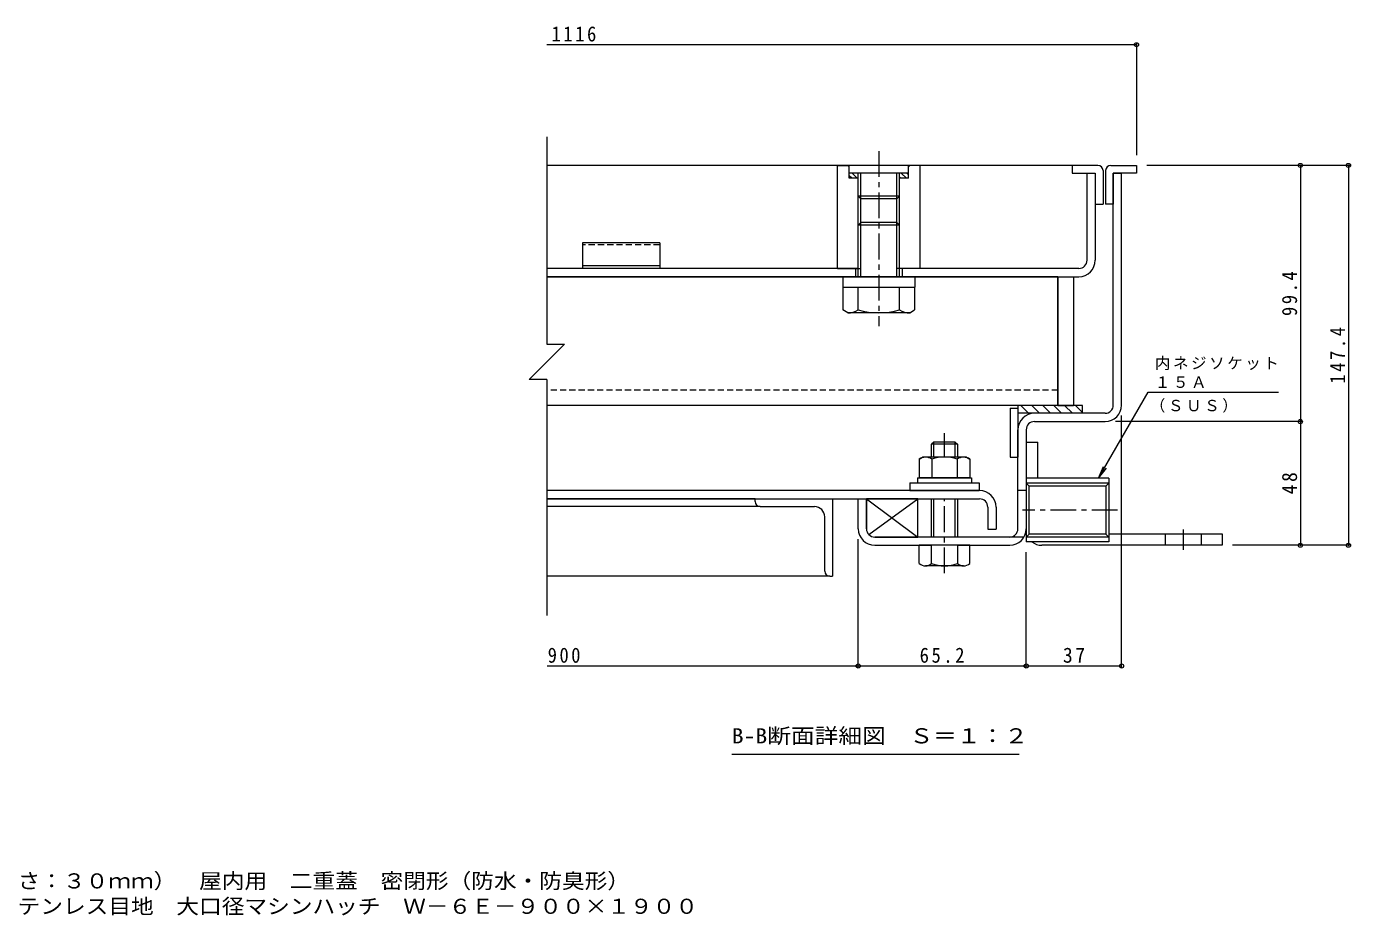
# Model space of a CAD drawing. Units: millimetres on the paper, enlarged 10 times, with parts at other scales. Extents: x -2686 to 2789, y -1962 to 1756.
# Drawn here: x -175 to 2394, y -1962 to -237 of the extents above; entities that cross this region are included whole.
import ezdxf
from ezdxf.enums import TextEntityAlignment as Align

# ---------------------------------------------------------------- set-up
doc = ezdxf.new("R2010")
doc.units = ezdxf.units.MM
doc.header["$LTSCALE"] = 10
doc.header["$PDMODE"] = 32
doc.header["$PDSIZE"] = 8
doc.linetypes.add('CHAIN1', pattern=[8, 5, -1, 1, -1])
doc.linetypes.add('DASHED1', pattern=[1.8, 1.2, -0.6])
for name, color, linetype, lineweight in [('D-1', 2, 'Continuous', 9), ('D-2', 3, 'Continuous', 9), ('D-3', 4, 'Continuous', 9), ('D-5', 7, 'Continuous', 9), ('D-6', 6, 'Continuous', 9), ('D-7', 5, 'Continuous', 5), ('D-8', 5, 'Continuous', 5), ('D-9', 134, 'Continuous', 5), ('D-A', 3, 'Continuous', 9), ('D-B', 6, 'Continuous', 9), ('D-C', 2, 'Continuous', 9), ('D-D', 2, 'Continuous', 9), ('D-E', 3, 'Continuous', 9), ('D-F', 7, 'Continuous', 9), ('F-5_F-5ﾚｲﾔ', 7, 'Continuous', 9)]:
    doc.layers.add(name, color=color, linetype=linetype, lineweight=lineweight)
doc.styles.add('ＭＳ ゴシック', font='')
doc.styles.get('ＭＳ ゴシック').set_extended_font_data('MS Gothic')

msp = doc.modelspace()

# ---------------------------------------------------------------- linework, layer by layer
at = {"layer": 'D-1'}
for p, q in [((1933.83, -971.81), (1933.83, -521.81)), ((1933.83, -521.81), (1949.83, -521.81)), ((1949.83, -971.81), (1949.83, -521.81)), ((1917.83, -987.81), (1780.83, -987.81)), ((1748.83, -1211.82), (1748.83, -1019.81)), ((1764.83, -1019.81), (1764.83, -1211.82)), ((1780.83, -1003.81), (1917.83, -1003.81)), ((1924.83, -1113.93), (1764.83, -1113.93)), ((1764.83, -1113.93), (1764.83, -1236.93)), ((1919.02, -1128.86), (1770.64, -1128.86)), ((1770.64, -1222.01), (1770.64, -1128.86)), ((1924.83, -1123.05), (1919.02, -1128.86)), ((1919.02, -1128.86), (1919.02, -1222.01)), ((1924.83, -1113.93), (1924.83, -1236.93)), ((1454.83, -1211.82), (1454.83, -1153.82)), ((1764.83, -1137.82), (1748.83, -1137.82)), ((1760.54, -1227.82), (1470.83, -1227.82)), ((1764.83, -1227.82), (1770.64, -1222.01)), ((1924.83, -1227.82), (1764.83, -1227.82)), ((1919.02, -1222.01), (1770.64, -1222.01)), ((1924.83, -1227.82), (1919.02, -1222.01)), ((1470.83, -1243.82), (1581.33, -1243.82)), ((1631.33, -1243.82), (1732.83, -1243.82)), ((1924.83, -1236.93), (1764.83, -1236.93))]:
    msp.add_line(p, q, dxfattribs=at)
for points in [[(1924.83, -1123.05), (1764.83, -1123.05), (1770.64, -1128.86)], [(1438.83, -1211.82), (1438.83, -1153.82), (1454.83, -1153.82)]]:
    msp.add_lwpolyline(points, dxfattribs=at)
for centre, radius, start, end in [((1917.83, -971.81), 16, 270, 0), ((1917.83, -971.81), 32, 270, 0), ((1780.83, -1019.81), 32, 90, 180), ((1780.83, -1019.81), 16, 90, 180), ((1470.83, -1211.82), 32, 180, 270), ((1470.83, -1211.82), 16, 180, 270), ((1732.83, -1211.82), 32, 270, 0), ((1732.83, -1211.82), 16, 270, 0)]:
    msp.add_arc(centre, radius, start, end, dxfattribs=at)
at = {"layer": 'D-2'}
for p, q in [((1898.83, -521.81), (1898.83, -690.81)), ((1438.83, -706.81), (834.57, -706.81)), ((1433.83, -706.81), (1433.83, -722.81)), ((1866.83, -706.81), (1518.83, -706.81)), ((1523.83, -706.81), (1523.83, -722.81)), ((834.57, -722.81), (1866.83, -722.81))]:
    msp.add_line(p, q, dxfattribs=at)
msp.add_lwpolyline([(1882.83, -690.81), (1882.83, -521.81), (1898.83, -521.81)], dxfattribs=at)
for radius in [32, 16]:
    msp.add_arc((1866.83, -690.81), radius, 270, 0, dxfattribs=at)
at = {"layer": 'D-3'}
for p, q in [((1853.83, -506.81), (834.57, -506.81)), ((1928.83, -506.81), (1978.83, -506.81)), ((1978.83, -506.81), (1978.83, -521.81)), ((1853.83, -521.81), (1898.83, -521.81)), ((1898.83, -521.81), (1898.83, -581.81)), ((1913.83, -516.81), (1913.83, -581.81)), ((1918.83, -516.81), (1918.83, -581.81)), ((1978.83, -521.81), (1933.83, -521.81)), ((1933.83, -521.81), (1933.83, -581.81)), ((1898.83, -581.81), (1913.83, -581.81)), ((1933.83, -581.81), (1918.83, -581.81)), ((903.83, -656.81), (903.83, -706.81)), ((1053.83, -656.81), (903.83, -656.81)), ((1053.83, -701.81), (903.83, -701.81))]:
    msp.add_line(p, q, dxfattribs=at)
at = {"layer": 'D-3', "linetype": 'DASHED1'}
msp.add_line((1053.83, -661.14), (903.83, -661.14), dxfattribs=at)
at = {"layer": 'D-3'}
for points in [[(1903.83, -506.81), (1853.83, -506.81), (1853.83, -521.81)], [(1053.83, -656.81), (1053.83, -706.81), (903.83, -706.81)]]:
    msp.add_lwpolyline(points, dxfattribs=at)
for centre, start, end in [((1903.83, -516.81), 0, 90), ((1928.83, -516.81), 90, 180)]:
    msp.add_arc(centre, 10, start, end, dxfattribs=at)
at = {"layer": 'D-5'}
for p, q in [((1905.23, -1113.93), (2001.73, -946.78)), ((2001.73, -946.78), (2254.47, -946.78)), ((1905.23, -1113.93), (1914.79, -1090.84)), ((1905.23, -1113.93), (1920.44, -1094.1)), ((1751, -1649.51), (1193.5, -1649.51))]:
    msp.add_line(p, q, dxfattribs=at)
at = {"layer": 'D-6'}
for p, q in [((1748.83, -972.81), (1748.83, -1072.81)), ((1769.52, -987.81), (1754.52, -972.81)), ((1790.74, -987.81), (1775.74, -972.81)), ((1811.95, -987.81), (1796.95, -972.81)), ((1833.16, -987.81), (1818.16, -972.81)), ((1854.38, -987.81), (1839.38, -972.81)), ((1873.83, -986.05), (1860.59, -972.81)), ((1733.83, -977.81), (1748.83, -977.81)), ((1733.83, -977.81), (1733.83, -1072.81)), ((1873.83, -987.81), (1748.83, -987.81)), ((1733.83, -1072.81), (1748.83, -1072.81)), ((1454.83, -1153.82), (1454.83, -1211.82)), ((1459.35, -1222.96), (1554.83, -1153.82)), ((1470.83, -1227.82), (1554.83, -1227.82))]:
    msp.add_line(p, q, dxfattribs=at)
msp.add_lwpolyline([(1873.83, -987.81), (1873.83, -972.81), (1748.83, -972.81)], dxfattribs=at)
msp.add_lwpolyline([(1554.83, -1227.82), (1554.83, -1153.82), (1454.83, -1153.82)], close=True, dxfattribs=at)
at = {"layer": 'D-7', "linetype": 'CHAIN1'}
for p, q in [((1606.33, -1071.32), (1606.33, -1026.15)), ((1606.33, -1298.21), (1606.33, -1153.82))]:
    msp.add_line(p, q, dxfattribs=at)
at = {"layer": 'D-7'}
for p, q in [((1585.39, -1043.82), (1581.33, -1047.88)), ((1631.33, -1047.88), (1581.33, -1047.88)), ((1581.33, -1071.32), (1581.33, -1047.88)), ((1627.27, -1043.82), (1585.39, -1043.82)), ((1585.39, -1071.32), (1585.39, -1043.82)), ((1627.27, -1043.82), (1631.33, -1047.88)), ((1627.27, -1071.32), (1627.27, -1043.82)), ((1631.33, -1047.88), (1631.33, -1071.32)), ((1631.33, -1047.88), (1631.33, -1071.32)), ((1581.33, -1227.82), (1581.33, -1153.82)), ((1585.39, -1227.82), (1585.39, -1153.82)), ((1627.27, -1227.82), (1627.27, -1153.82)), ((1631.33, -1153.82), (1631.33, -1227.82)), ((1557.33, -1279.34), (1557.33, -1243.82)), ((1655.33, -1243.82), (1557.33, -1243.82)), ((1581.33, -1279.34), (1581.33, -1243.82)), ((1631.33, -1243.82), (1631.33, -1279.34)), ((1655.33, -1279.34), (1655.33, -1243.82)), ((1643.33, -1283.82), (1569.33, -1283.82))]:
    msp.add_line(p, q, dxfattribs=at)
at = {"layer": 'D-7', "color": 2, "lineweight": 9}
for p, q in [((1557.26, -1076.61), (1563.83, -1072.82)), ((1557.26, -1076.61), (1557.26, -1112.82)), ((1648.83, -1072.82), (1563.83, -1072.82)), ((1581.8, -1076.61), (1581.8, -1112.82)), ((1630.87, -1076.61), (1630.87, -1112.82))]:
    msp.add_line(p, q, dxfattribs=at)
at = {"layer": 'D-7', "color": 134}
for p, q in [((1538.83, -1122.82), (1538.83, -1137.82)), ((1538.83, -1122.82), (1673.83, -1122.82)), ((1673.83, -1122.82), (1673.83, -1137.82)), ((1538.83, -1137.82), (1673.83, -1137.82))]:
    msp.add_line(p, q, dxfattribs=at)
at = {"layer": 'D-7', "color": 6, "lineweight": 9}
for p, q in [((1553.83, -1112.82), (1553.83, -1122.82)), ((1553.83, -1122.82), (1658.83, -1122.82))]:
    msp.add_line(p, q, dxfattribs=at)
at = {"layer": 'D-7', "color": 2, "lineweight": 9}
msp.add_lwpolyline([(1648.83, -1072.82), (1655.41, -1076.61), (1655.41, -1112.82), (1557.26, -1112.82)], dxfattribs=at)
at = {"layer": 'D-7', "color": 6, "lineweight": 9}
msp.add_lwpolyline([(1553.83, -1112.82), (1658.83, -1112.82), (1658.83, -1122.82)], dxfattribs=at)
at = {"layer": 'D-7', "color": 2, "lineweight": 9}
for centre, radius, start, end in [((1571.74, -1101.7), 28.97, 94.38438, 120), ((1568.76, -1097.02), 24.21, 57.42749, 88.18784), ((1606.33, -1154.02), 81.2, 72.41188, 107.5881), ((1643.91, -1097.02), 24.21, 91.81215, 122.57249), ((1640.93, -1101.7), 28.97, 59.99998, 85.6156)]:
    msp.add_arc(centre, radius, start, end, dxfattribs=at)
at = {"layer": 'D-7'}
for centre, radius, start, end in [((1569.33, -1265.49), 18.33, 229.1022, 310.89809), ((1606.33, -1211.74), 72.08, 249.70546, 290.29454), ((1643.33, -1265.49), 18.33, 229.10191, 310.8978)]:
    msp.add_arc(centre, radius, start, end, dxfattribs=at)
at = {"layer": 'D-8'}
for p, q in [((1826.33, -722.81), (1856.33, -722.81)), ((1826.33, -722.81), (1826.33, -972.81)), ((1856.33, -722.81), (1856.33, -972.81)), ((1826.33, -972.81), (1856.33, -972.81))]:
    msp.add_line(p, q, dxfattribs=at)
at = {"layer": 'D-9'}
for p, q in [((1409.33, -742.81), (1409.33, -787.19)), ((1438.83, -787.33), (1438.83, -742.81)), ((1518.83, -787.33), (1518.83, -742.81)), ((1548.33, -742.81), (1548.33, -787.33)), ((1418.88, -792.69), (1409.33, -787.19)), ((1538.83, -792.81), (1419.08, -792.81)), ((1538.83, -792.81), (1548.33, -787.33))]:
    msp.add_line(p, q, dxfattribs=at)
at = {"layer": 'D-9', "linetype": 'DASHED1'}
msp.add_line((1826.33, -942.81), (834.57, -942.81), dxfattribs=at)
at = {"layer": 'D-9'}
for centre, radius, start, end in [((1420.12, -758.31), 34.53, 267.86055, 302.81094), ((1478.83, -644.22), 148.6, 254.38446, 285.61554), ((1537.54, -758.31), 34.53, 237.18906, 272.13945)]:
    msp.add_arc(centre, radius, start, end, dxfattribs=at)
at = {"layer": 'D-A'}
for p, q in [((1674.33, -1137.82), (835.28, -1137.82)), ((835.28, -1153.82), (1674.33, -1153.82)), ((1690.33, -1169.82), (1690.33, -1212.82)), ((1706.33, -1169.82), (1706.33, -1212.82)), ((1690.33, -1212.82), (1706.33, -1212.82))]:
    msp.add_line(p, q, dxfattribs=at)
for radius in [32, 16]:
    msp.add_arc((1674.33, -1169.82), radius, 0, 90, dxfattribs=at)
at = {"layer": 'D-B'}
for p, q in [((1238.83, -1153.82), (835.28, -1153.82)), ((1238.83, -1153.82), (1388.83, -1153.82)), ((1238.83, -1158.82), (1238.83, -1153.82)), ((1388.83, -1153.82), (1388.83, -1303.82)), ((1248.83, -1168.82), (835.28, -1168.82)), ((1248.83, -1168.82), (1353.83, -1168.82)), ((1373.83, -1293.82), (1373.83, -1188.82)), ((1383.83, -1303.82), (835.28, -1303.82)), ((1383.83, -1303.82), (1388.83, -1303.82))]:
    msp.add_line(p, q, dxfattribs=at)
for centre, radius, start, end in [((1248.83, -1158.82), 10, 180, 270), ((1353.83, -1188.82), 20, 0, 90), ((1383.83, -1293.82), 10, 180, 270)]:
    msp.add_arc(centre, radius, start, end, dxfattribs=at)
at = {"layer": 'D-C', "linetype": 'CHAIN1'}
msp.add_line((1478.83, -479.14), (1478.83, -818.44), dxfattribs=at)
at = {"layer": 'D-C'}
for p, q in [((1398.83, -506.81), (1418.83, -506.81)), ((1398.83, -706.81), (1398.83, -506.81)), ((1421.33, -509.31), (1418.83, -506.81)), ((1421.33, -531.81), (1421.33, -506.81)), ((1536.33, -506.81), (1421.33, -506.81)), ((1538.83, -506.81), (1536.33, -509.31)), ((1536.33, -531.81), (1536.33, -506.81)), ((1558.83, -506.81), (1538.83, -506.81)), ((1558.83, -706.81), (1558.83, -506.81)), ((1536.33, -521.81), (1421.33, -521.81)), ((1426.23, -531.81), (1421.33, -526.92)), ((1438.83, -531.81), (1421.33, -531.81)), ((1436.84, -531.81), (1426.84, -521.81)), ((1438.83, -523.2), (1437.45, -521.81)), ((1438.83, -722.81), (1438.83, -521.81)), ((1443.83, -722.81), (1443.83, -521.81)), ((1513.83, -722.81), (1513.83, -521.81)), ((1518.83, -548.04), (1518.83, -521.81)), ((1521.69, -531.81), (1518.83, -528.96)), ((1536.33, -531.81), (1518.83, -531.81)), ((1532.3, -531.81), (1522.3, -521.81)), ((1536.33, -525.24), (1532.9, -521.81)), ((1518.83, -722.81), (1518.83, -548.04)), ((1518.83, -566.81), (1438.83, -566.81)), ((1518.83, -566.54), (1513.83, -571.81)), ((1443.83, -617.81), (1438.83, -622.81)), ((1518.83, -622.81), (1438.83, -622.81)), ((1513.83, -617.81), (1443.83, -617.81)), ((1518.83, -622.81), (1513.83, -617.81)), ((1398.83, -706.81), (1443.83, -706.81)), ((1558.83, -706.81), (1513.83, -706.81))]:
    msp.add_line(p, q, dxfattribs=at)
at = {"layer": 'D-C', "color": 134, "lineweight": 5}
for p, q in [((1408.83, -722.81), (1548.83, -722.81)), ((1548.83, -722.81), (1548.83, -742.81))]:
    msp.add_line(p, q, dxfattribs=at)
at = {"layer": 'D-C'}
msp.add_lwpolyline([(1513.83, -571.81), (1443.83, -571.81), (1438.83, -566.81)], dxfattribs=at)
at = {"layer": 'D-C', "color": 134, "lineweight": 5}
msp.add_lwpolyline([(1408.83, -722.81), (1408.83, -742.81), (1548.83, -742.81)], dxfattribs=at)
at = {"layer": 'D-D'}
msp.add_line((1826.33, -972.81), (834.57, -972.81), dxfattribs=at)
msp.add_lwpolyline([(1826.33, -972.81), (1826.33, -722.81), (834.57, -722.81)], dxfattribs=at)
at = {"layer": 'D-E'}
for p, q in [((1764.83, -1043.81), (1764.83, -1211.82)), ((1764.83, -1043.81), (1787.33, -1043.81)), ((1787.33, -1113.93), (1787.33, -1043.81)), ((1924.83, -1221.32), (2144.83, -1221.32)), ((2034.83, -1243.82), (2034.83, -1221.32)), ((2104.83, -1243.82), (2104.83, -1221.32)), ((2144.83, -1221.32), (2144.83, -1243.82)), ((2144.83, -1243.82), (1794.83, -1243.82))]:
    msp.add_line(p, q, dxfattribs=at)
at = {"layer": 'D-E', "linetype": 'CHAIN1'}
msp.add_line((2069.83, -1252.55), (2069.83, -1213.1), dxfattribs=at)
at = {"layer": 'D-E'}
msp.add_arc((1794.83, -1213.82), 30, 230.3984, 270, dxfattribs=at)
at = {"layer": 'D-F'}
for p, q in [((1978.83, -272.72), (834.57, -272.72)), ((1978.83, -269.72), (1978.83, -486.81)), ((834.57, -451.06), (834.57, -853.58)), ((2393.01, -506.81), (1998.83, -506.81)), ((2296.67, -506.81), (2296.67, -1003.81)), ((2390.01, -506.81), (2390.01, -1243.82)), ((868.98, -853.58), (800.17, -922.39)), ((834.57, -853.58), (868.98, -853.58)), ((834.57, -922.39), (800.17, -922.39)), ((834.57, -922.39), (834.57, -1380.36)), ((1949.83, -1481.16), (1949.83, -991.81)), ((2299.67, -1003.81), (1937.83, -1003.81)), ((2296.67, -1003.81), (2296.67, -1243.82)), ((1438.83, -1481.16), (1438.83, -1231.82)), ((1764.83, -1481.16), (1764.83, -1256.93)), ((2393.01, -1243.82), (2164.83, -1243.82)), ((1438.83, -1478.16), (835.28, -1478.16)), ((1764.83, -1478.16), (1438.83, -1478.16)), ((1949.83, -1478.16), (1764.83, -1478.16))]:
    msp.add_line(p, q, dxfattribs=at)
at = {"layer": 'D-F', "linetype": 'CHAIN1'}
msp.add_line((1941.84, -1175.43), (1757.47, -1175.43), dxfattribs=at)
at = {"layer": 'D-F'}
for p in [(1978.83, -272.72), (2296.67, -506.81), (2390.01, -506.81), (2296.67, -1003.81), (2296.67, -1243.82), (2390.01, -1243.82), (1438.83, -1478.16), (1764.83, -1478.16), (1949.83, -1478.16)]:
    msp.add_point(p, dxfattribs=at)

# ---------------------------------------------------------------- texts
at = {"layer": 'D-5', "color": 2, "style": 'ＭＳ ゴシック', "width": 1.15}
msp.add_text('B-B断面詳細図\u3000Ｓ＝１：２', height=29.33, dxfattribs=at).set_placement((1193.5, -1637.01), align=Align.BOTTOM_LEFT)
at = {"layer": 'D-5', "char_height": 21.99, "attachment_point": 7, "style": 'ＭＳ ゴシック'}
for s, insert in [('\\T1.17;内ネジソケット', (2014.47, -903.93)), ('\\T1.17;１５Ａ', (2014.47, -938.77)), ('\\T1.17;（ＳＵＳ）', (2004.81, -986.62))]:
    msp.add_mtext(s, dxfattribs=dict(at, insert=insert))
at = {"layer": 'D-F', "color": 2, "char_height": 29.33, "attachment_point": 7, "style": 'ＭＳ ゴシック'}
for s, insert in [('\\T1.28;\\W0.9;1116', (843.83, -266.72)), ('\\T1.27;\\W0.9;900', (836.41, -1472.16)), ('\\T1.28;\\W0.9;65.2', (1558.08, -1472.16)), ('\\T1.27;\\W0.95;37', (1836.08, -1472.16))]:
    msp.add_mtext(s, dxfattribs=dict(at, insert=insert))
at = {"layer": 'D-F', "color": 2, "char_height": 29.33, "attachment_point": 7, "rotation": 90, "style": 'ＭＳ ゴシック'}
for s, insert in [('\\T1.28;\\W0.9;99.4', (2290.67, -799.06)), ('\\T1.28;\\W0.9;147.4', (2384.01, -930.32)), ('\\T1.27;\\W0.95;48', (2290.67, -1145.07))]:
    msp.add_mtext(s, dxfattribs=dict(at, insert=insert))
at = {"layer": 'F-5_F-5ﾚｲﾔ', "color": 2, "style": 'ＭＳ ゴシック', "width": 1.1}
for s, p in [('充填用（充填深さ：３０ｍｍ）\u3000屋内用\u3000二重蓋\u3000密閉形（防水・防臭形）', (-500.11, -1918.5)), ('スチール製\u3000ステンレス目地\u3000大口径マシンハッチ\u3000Ｗ－６Ｅ－９００×１９００', (-500.11, -1967.71))]:
    msp.add_text(s, height=29.33, dxfattribs=at).set_placement(p, align=Align.BOTTOM_LEFT)

doc.saveas('drawing.dxf')
